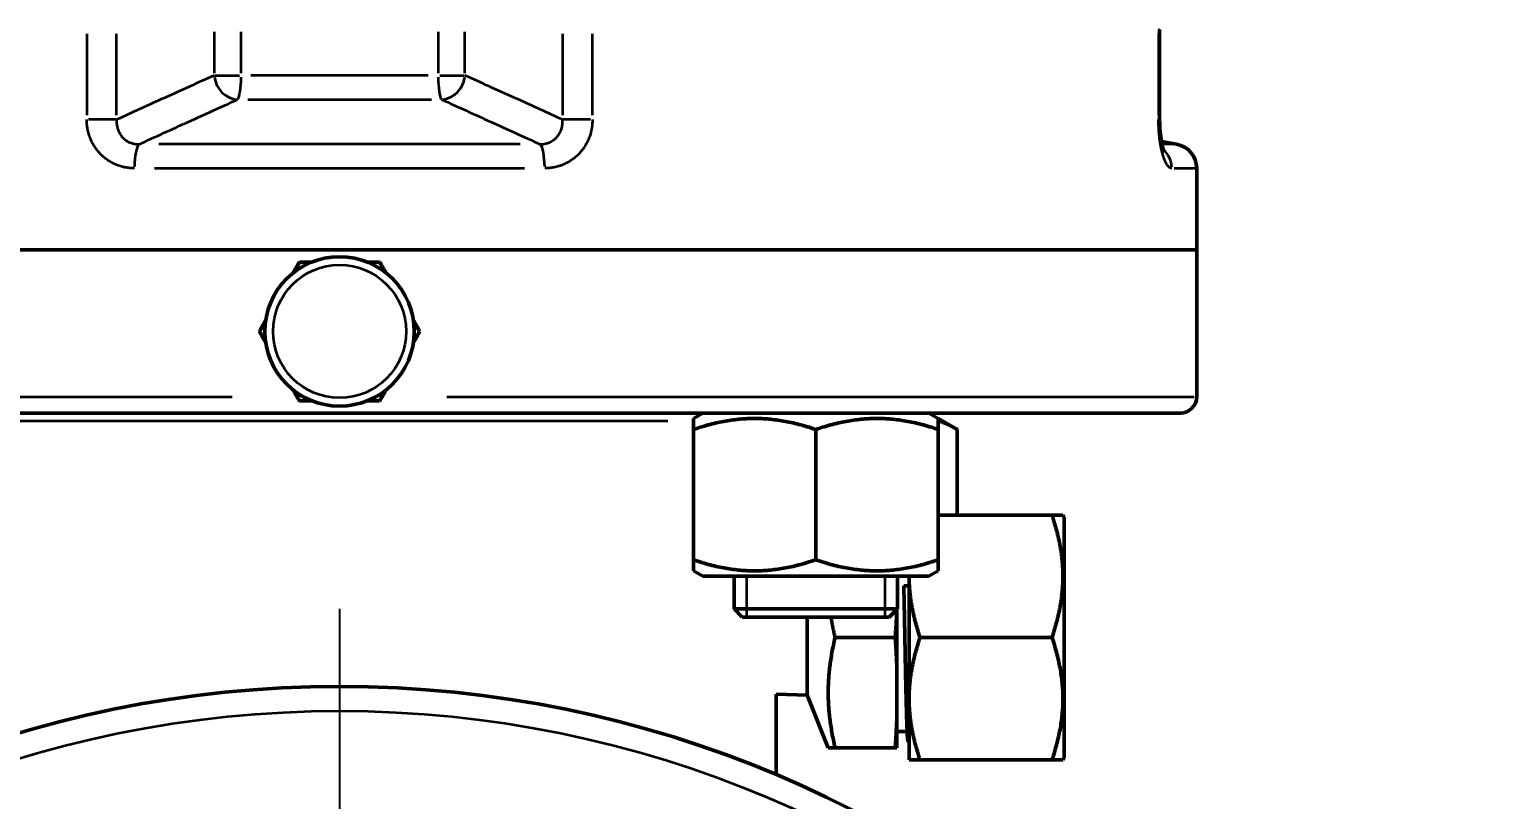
# Model space of a CAD drawing. Header units: millimetres. Extents: x 0 to 2100, y 0 to 1485.
# Drawn here: x 1309.8 to 1490, y 1071 to 1165.4 of the extents above; entities that cross this region are included whole.
import ezdxf

# ---------------------------------------------------------------- set-up
doc = ezdxf.new("R2010")
doc.units = ezdxf.units.MM
doc.header["$LTSCALE"] = 5
doc.linetypes.add('CHAIN', pattern=[0.3543, 0.2362, -0.0295, 0.0591, -0.0295])
for name, color, linetype, lineweight in [('Centro (ISO)', 7, 'Continuous', 25), ('Quota (ISO)', 7, 'Continuous', 25), ('Visibile (ISO)', 7, 'Continuous', 50), ('Visibile sottile (ISO)', 7, 'Continuous', 35)]:
    doc.layers.add(name, color=color, linetype=linetype, lineweight=lineweight)
doc.styles.add('Testo nota (ISO)', font='tahoma.ttf')
doc.dimstyles.new('Default - Metodo 1b (ISO)', dxfattribs={"dimscale": 5, "dimtxt": 3.5, "dimasz": 2.5, "dimexe": 3.175, "dimexo": 0, "dimgap": 0.762, "dimtad": 1, "dimtoh": 1, "dimrnd": 1e-08, "dimtxsty": 'Testo nota (ISO)', "dimcen": 0.09, "dimdle": 10, "dimclrd": 256, "dimclre": 256, "dimclrt": 256, "dimazin": 2, "dimtfac": 1, "dimtmove": 0, "dimatfit": 3, "dimfxl": 1, "dimtolj": 1, "dimlwd": -1, "dimlwe": -1, "dimarcsym": 0})

# ---------------------------------------------------------------- blocks, each defined once
blk = doc.blocks.new('*D16')
at = {"layer": 'Defpoints', "color": 0}
for p in [(1638.76, 1338.9), (1851.33, 1338.9), (1355.55, 778.53)]:
    blk.add_point(p, dxfattribs=at)
at = {"layer": 'Quota (ISO)'}
for p, q in [((1638.76, 1338.9), (1867.21, 1338.9)), ((1851.33, 791.03), (1851.33, 1326.4)), ((1355.55, 778.53), (1867.21, 778.53))]:
    blk.add_line(p, q, dxfattribs=at)
for points in [[(1849.25, 1326.4), (1853.42, 1326.4), (1851.33, 1338.9)], [(1849.25, 791.03), (1853.42, 791.03), (1851.33, 778.53)]]:
    blk.add_solid(points, dxfattribs=at)
at = {"layer": 'Quota (ISO)', "insert": (1829.31, 1040.22), "char_height": 17.5, "attachment_point": 1, "rotation": 90, "style": 'Testo nota (ISO)'}
blk.add_mtext('\\A1;560', dxfattribs=at)

msp = doc.modelspace()

# ---------------------------------------------------------------- linework, layer by layer
at = {"layer": 'Centro (ISO)', "linetype": 'CHAIN', "ltscale": 23.990969}
msp.add_line((1347.7589, 1094.3997), (1347.7589, 800.3997), dxfattribs=at)
at = {"layer": 'Visibile (ISO)'}
for p, q in [((1448.2205, 1165.3997), (1448.2205, 1154.3458)), ((1448.4401, 1151.6612), (1450.2798, 1151.3368)), ((1452.7589, 1148.3824), (1452.7589, 1138.3997)), ((1452.7589, 1138.3997), (1242.7589, 1138.3997)), ((1242.7589, 1138.3997), (1452.7589, 1138.3997)), ((1452.7589, 1120.3997), (1452.7589, 1138.3997)), ((1450.7589, 1118.3997), (1244.7589, 1118.3997)), ((1392.2452, 1118.3997), (1391.0952, 1117.7357)), ((1391.0952, 1116.396), (1391.0952, 1117.7357)), ((1419.9452, 1118.3997), (1421.0952, 1117.7357)), ((1421.0952, 1117.7357), (1421.0952, 1116.396)), ((1421.0952, 1117.7357), (1423.4157, 1116.396)), ((1391.0952, 1100.4034), (1391.0952, 1116.396)), ((1406.0952, 1100.4034), (1406.0952, 1116.396)), ((1421.0952, 1100.4034), (1421.0952, 1116.396)), ((1423.4157, 1105.8997), (1423.4157, 1116.396)), ((1421.0952, 1105.8997), (1435.0332, 1105.8997)), ((1435.0332, 1105.8997), (1436.3729, 1105.8997)), ((1436.5276, 1105.6317), (1436.3729, 1105.8997)), ((1436.5276, 1105.6317), (1436.5276, 1076.1676)), ((1391.0952, 1099.0637), (1391.0952, 1100.4034)), ((1421.0952, 1100.4034), (1421.0952, 1099.0637)), ((1392.2452, 1098.3997), (1391.0952, 1099.0637)), ((1392.2452, 1098.3997), (1419.9452, 1098.3997)), ((1396.0952, 1094.3997), (1396.0952, 1098.3997)), ((1416.0952, 1094.3997), (1416.0952, 1098.3997)), ((1417.5195, 1097.2496), (1417.5195, 1098.3997)), ((1417.5276, 1098.3997), (1417.5276, 1083.3997)), ((1419.9452, 1098.3997), (1421.0952, 1099.0637)), ((1417.5276, 1097.2496), (1416.8801, 1097.2496)), ((1396.0952, 1094.3997), (1416.0952, 1094.3997)), ((1397.0952, 1093.3997), (1396.0952, 1094.3997)), ((1415.0952, 1093.3997), (1416.0952, 1094.3997)), ((1416.0195, 1087.361), (1416.0195, 1094.324)), ((1415.0952, 1093.3997), (1397.0952, 1093.3997)), ((1405.0195, 1083.8311), (1405.0195, 1093.3997)), ((1415.8245, 1090.8997), (1408.4617, 1090.8997)), ((1418.8674, 1090.8997), (1435.0332, 1090.8997)), ((1416.0195, 1087.361), (1416.0195, 1080.9384)), ((1401.2589, 1083.9486), (1401.2589, 1074.0646)), ((1401.2589, 1083.9486), (1405.0195, 1083.8311)), ((1405.0195, 1083.8311), (1407.6179, 1077.3997)), ((1417.5276, 1083.3997), (1417.5276, 1075.8997)), ((1416.0195, 1077.3997), (1416.0195, 1080.9384)), ((1416.0195, 1079.3997), (1417.2827, 1079.3997)), ((1417.5276, 1078.1997), (1417.3909, 1078.1997)), ((1407.6179, 1077.3997), (1408.4617, 1077.3997)), ((1415.8245, 1077.3997), (1408.4617, 1077.3997)), ((1415.8245, 1077.3997), (1416.0195, 1077.3997)), ((1436.5276, 1076.1676), (1436.3729, 1075.8997)), ((1418.8674, 1075.8997), (1417.5276, 1075.8997)), ((1418.8674, 1075.8997), (1435.0332, 1075.8997)), ((1436.3729, 1075.8997), (1435.0332, 1075.8997))]:
    msp.add_line(p, q, dxfattribs=at)
for centre, radius in [((1347.7589, 1128.3997), 9.15), ((1347.7589, 947.3997), 137.5)]:
    msp.add_circle(centre, radius, dxfattribs=at)
for centre, radius, start, end in [((1449.7589, 1148.3824), 3, 0, 80), ((1450.7589, 1120.3997), 2, 270, 0)]:
    msp.add_arc(centre, radius, start, end, dxfattribs=at)
for points, knots in [([(1448.2205, 1154.3458), (1448.2205, 1153.8513), (1448.2418, 1153.3499), (1448.3195, 1152.4451), (1448.3748, 1152.0253), (1448.4401, 1151.6612)], [0, 0, 0, 0, 0.148348533, 0.148348533, 0.287123973, 0.287123973, 0.287123973, 0.287123973]), ([(1448.2205, 1154.3458), (1448.2205, 1153.8512), (1448.2418, 1153.3497), (1448.3215, 1152.4221), (1448.3807, 1151.9815), (1448.5151, 1151.2547), (1448.5919, 1150.9476), (1448.6875, 1150.6435), (1448.7139, 1150.5692), (1448.7532, 1150.4688), (1448.7678, 1150.4361), (1448.7814, 1150.4073), (1448.7844, 1150.4016), (1448.7844, 1150.4016)], [0, 0, 0, 0, 0.148372331, 0.148372331, 0.294383074, 0.294383074, 0.42988731, 0.42988731, 0.485615636, 0.485615636, 0.53099289, 0.53099289, 0.558078927, 0.558078927, 0.558078927, 0.558078927])]:
    msp.add_open_spline(points, degree=3, knots=knots, dxfattribs=at)
for points, weights in [([(1342.8514, 1136.8997), (1342.458, 1136.2183), (1342.0912, 1135.583)], [2.35459801298, 2.40628689818, 2.44330626929]), ([(1344.3718, 1136.8997), (1343.6383, 1136.8997), (1342.8514, 1136.8997)], [2.44330626929, 2.40628689818, 2.35459801298]), ([(1352.6664, 1136.8997), (1351.8795, 1136.8997), (1351.146, 1136.8997)], [2.35459801298, 2.40628689818, 2.44330626929]), ([(1353.4266, 1135.583), (1353.0598, 1136.2183), (1352.6664, 1136.8997)], [2.44330626929, 2.40628689818, 2.35459801298]), ([(1338.7041, 1129.7164), (1338.3374, 1129.0811), (1337.9439, 1128.3997)], [2.44330626929, 2.40628689818, 2.35459801298]), ([(1337.9439, 1128.3997), (1338.3374, 1127.7183), (1338.7041, 1127.083)], [2.35459801298, 2.40628689818, 2.44330626929]), ([(1357.5739, 1128.3997), (1357.1804, 1129.0811), (1356.8137, 1129.7164)], [2.35459801298, 2.40628689818, 2.44330626929]), ([(1356.8137, 1127.083), (1357.1804, 1127.7183), (1357.5739, 1128.3997)], [2.44330626929, 2.40628689818, 2.35459801298]), ([(1342.0912, 1121.2164), (1342.458, 1120.5811), (1342.8514, 1119.8997)], [2.44330626929, 2.40628689818, 2.35459801298]), ([(1352.6664, 1119.8997), (1353.0598, 1120.5811), (1353.4266, 1121.2164)], [2.35459801298, 2.40628689818, 2.44330626929]), ([(1342.8514, 1119.8997), (1343.6383, 1119.8997), (1344.3718, 1119.8997)], [2.35459801298, 2.40628689818, 2.44330626929]), ([(1351.146, 1119.8997), (1351.8795, 1119.8997), (1352.6664, 1119.8997)], [2.44330626929, 2.40628689818, 2.35459801298]), ([(1406.0952, 1116.396), (1398.5952, 1118.896), (1391.0952, 1116.396)], [1, 1.15470053838, 1]), ([(1421.0952, 1116.396), (1413.5952, 1118.896), (1406.0952, 1116.396)], [1, 1.15470053838, 1]), ([(1423.4157, 1116.396), (1422.1922, 1117.1024), (1421.0952, 1117.4302)], [1, 1.03934546673, 1.0586772248]), ([(1436.3729, 1098.3997), (1436.3729, 1101.8805), (1435.0332, 1105.8997)], [2.14576889863, 2.14576889863, 1.99170962314]), ([(1391.0952, 1100.4034), (1398.5952, 1097.9034), (1406.0952, 1100.4034)], [1, 1.15470053838, 1]), ([(1406.0952, 1100.4034), (1413.5952, 1097.9034), (1421.0952, 1100.4034)], [1, 1.15470053838, 1]), ([(1417.5276, 1098.3997), (1417.5276, 1094.9189), (1418.8674, 1090.8997)], [2.14576889863, 2.14576889863, 1.99170962314]), ([(1435.0332, 1090.8997), (1436.3729, 1094.9189), (1436.3729, 1098.3997)], [1.99170962314, 2.14576889863, 2.14576889863]), ([(1416.0149, 1094.3194), (1415.952, 1092.6991), (1415.8245, 1090.8997)], [3.77926123601, 3.71020138726, 3.57769173552]), ([(1408.4617, 1090.8997), (1408.1582, 1092.2008), (1407.9671, 1093.3997)], [1.7281655212, 1.77397684686, 1.80408821226]), ([(1408.4617, 1077.3997), (1406.8872, 1084.1497), (1408.4617, 1090.8997)], [1.7281655212, 1.99551365774, 1.7281655212]), ([(1415.8245, 1090.8997), (1415.9566, 1089.0354), (1416.0195, 1087.361)], [3.78228971089, 3.92762541086, 4.00076264112]), ([(1418.8674, 1090.8997), (1417.5276, 1086.8805), (1417.5276, 1083.3997)], [2.05388744962, 2.21275619674, 2.21275619674]), ([(1435.0332, 1075.8997), (1437.5332, 1083.3997), (1435.0332, 1090.8997)], [1.99170962314, 2.29982817413, 1.99170962313]), ([(1417.5276, 1083.3997), (1417.5276, 1079.9189), (1418.8674, 1075.8997)], [2.21275619674, 2.21275619674, 2.05388744963]), ([(1416.0195, 1080.9384), (1415.9566, 1079.264), (1415.8245, 1077.3997)], [4.00076264112, 3.92762541086, 3.78228971089])]:
    msp.add_rational_spline(points, weights, degree=2, dxfattribs=at)
msp.add_rational_spline([(1416.8801, 1097.2496), (1416.9758, 1092.6939), (1417.0714, 1087.6126), (1417.167, 1082.5314), (1417.2626, 1079.9011), (1417.3245, 1078.1997), (1417.3909, 1078.1997)], [1, 0.923879532511, 1, 0.923879532511, 1, 0.949399066168, 0.966071878521], degree=2, knots=[0, 0, 0, 0.0208333333, 0.0208333333, 0.0416666667, 0.0416666667, 0.0555155848, 0.0555155848, 0.0555155848], dxfattribs=at)
at = {"layer": 'Visibile sottile (ISO)'}
for p, q in [((1316.7868, 1164.847), (1316.7868, 1154.8985)), ((1320.4433, 1154.8985), (1320.4433, 1164.847)), ((1332.4002, 1165.118), (1332.4002, 1160.0465)), ((1335.6963, 1160.0465), (1335.6963, 1165.118)), ((1359.8215, 1165.118), (1359.8215, 1160.0465)), ((1363.1176, 1160.0465), (1363.1176, 1165.118)), ((1375.0744, 1164.847), (1375.0744, 1154.8985)), ((1378.731, 1154.8985), (1378.731, 1164.847)), ((1448.087, 1164.847), (1448.087, 1154.8985)), ((1448.0999, 1165.3997), (1448.2201, 1165.3997)), ((1332.4842, 1159.7648), (1335.4953, 1159.7648)), ((1358.6259, 1159.7648), (1336.8919, 1159.7648)), ((1360.0225, 1159.7648), (1363.0336, 1159.7648)), ((1336.5015, 1156.8103), (1359.0163, 1156.8103)), ((1320.3511, 1154.3458), (1317.0008, 1154.3458)), ((1378.517, 1154.3458), (1375.1667, 1154.3458)), ((1448.2201, 1154.3458), (1448.0999, 1154.3458)), ((1369.885, 1151.3368), (1325.6328, 1151.3368)), ((1450.2754, 1151.3368), (1448.6764, 1151.3368)), ((1325.0978, 1148.3824), (1370.42, 1148.3824)), ((1450.003, 1148.3824), (1452.7512, 1148.3824)), ((1243.0625, 1120.3997), (1334.6085, 1120.3997)), ((1360.9093, 1120.3997), (1452.4553, 1120.3997)), ((1387.9768, 1117.3997), (1308.1942, 1117.3997)), ((1397.5947, 1098.3997), (1397.5947, 1093.3997)), ((1414.5957, 1093.3997), (1414.5957, 1098.3997))]:
    msp.add_line(p, q, dxfattribs=at)
for centre, radius in [((1347.7589, 1128.3997), 8.15), ((1347.7589, 947.3997), 134.5)]:
    msp.add_circle(centre, radius, dxfattribs=at)
for centre, major_axis, ratio, start_param, end_param in [((1335.1719, 1159.7648), (-1.231, 2.7358), 0.91048013, 1.25864286, 2.63870738), ((1335.1719, 1159.7648), (0, -3), 0.17481987, 0.2443461, 1.50098316), ((1360.3459, 1159.7648), (0, -3), 0.17481987, 4.78220215, 6.03883921), ((1360.3459, 1159.7648), (-1.231, -2.7358), 0.91048013, 0.50288527, 1.88294979), ((1323.3447, 1148.3824), (0, 3), 0.23935519, 0.2443461, 1.50098316), ((1372.1731, 1148.3824), (0, 3), 0.23935519, 4.78220215, 6.03883921), ((1446.794, 1148.3824), (0, -3), 0.97093208, 1.61411744, 2.39389747)]:
    msp.add_ellipse(centre, major_axis=major_axis, ratio=ratio, start_param=start_param, end_param=end_param, dxfattribs=at)
for points, knots in [([(1332.4002, 1159.7648), (1331.4036, 1159.3163), (1330.4071, 1158.8668), (1329.4106, 1158.4164), (1329.3861, 1158.4053), (1329.3615, 1158.3942), (1329.337, 1158.3832), (1328.3651, 1157.9438), (1327.3931, 1157.5037), (1326.4213, 1157.063), (1326.3722, 1157.0408), (1326.3232, 1157.0185), (1326.2741, 1156.9963), (1325.3268, 1156.5667), (1324.3795, 1156.1365), (1323.4322, 1155.7059), (1323.3586, 1155.6724), (1323.285, 1155.639), (1323.2114, 1155.6055), (1322.2887, 1155.186), (1321.366, 1154.766), (1320.4433, 1154.3458)], [0, 0, 0, 0, 0.0079278189, 0.0079278189, 0.0079278189, 0.0081229293, 0.0081229293, 0.0081229293, 0.0158556379, 0.0158556379, 0.0158556379, 0.0162459941, 0.0162459941, 0.0162459941, 0.0237834568, 0.0237834568, 0.0237834568, 0.0243691162, 0.0243691162, 0.0243691162, 0.0317112758, 0.0317112758, 0.0317112758, 0.0317112758]), ([(1375.0744, 1154.3458), (1374.152, 1154.766), (1373.2294, 1155.1858), (1372.3069, 1155.6053), (1372.2331, 1155.6388), (1372.1594, 1155.6723), (1372.0856, 1155.7059), (1371.1384, 1156.1364), (1370.1913, 1156.5666), (1369.2441, 1156.9961), (1369.1949, 1157.0184), (1369.1457, 1157.0407), (1369.0965, 1157.063), (1368.1247, 1157.5037), (1367.1529, 1157.9438), (1366.181, 1158.3831), (1366.1564, 1158.3942), (1366.1318, 1158.4053), (1366.1072, 1158.4164), (1365.1107, 1158.8668), (1364.1142, 1159.3163), (1363.1176, 1159.7648)], [0, 0, 0, 0, 0.0073407813, 0.0073407813, 0.0073407813, 0.0079278194, 0.0079278194, 0.0079278194, 0.0154642859, 0.0154642859, 0.0154642859, 0.0158556389, 0.0158556389, 0.0158556389, 0.0235877922, 0.0235877922, 0.0235877922, 0.0237834583, 0.0237834583, 0.0237834583, 0.0317112778, 0.0317112778, 0.0317112778, 0.0317112778]), ([(1323.22, 1151.3368), (1324.2242, 1151.7951), (1325.2283, 1152.2531), (1327.2362, 1153.168), (1328.24, 1153.625), (1330.2473, 1154.5377), (1331.2508, 1154.9934), (1333.2572, 1155.9033), (1334.2602, 1156.3574), (1335.2629, 1156.8103)], [0, 0, 0, 0, 0.0080056539, 0.0080056539, 0.0160113079, 0.0160113079, 0.0240169618, 0.0240169618, 0.0320226157, 0.0320226157, 0.0320226157, 0.0320226157]), ([(1360.2549, 1156.8103), (1361.2575, 1156.3574), (1362.2605, 1155.9033), (1364.267, 1154.9934), (1365.2705, 1154.5377), (1367.2778, 1153.625), (1368.2816, 1153.168), (1370.2895, 1152.2531), (1371.2936, 1151.7951), (1372.2978, 1151.3368)], [0, 0, 0, 0, 0.008005654, 0.008005654, 0.0160113079, 0.0160113079, 0.0240169619, 0.0240169619, 0.0320226159, 0.0320226159, 0.0320226159, 0.0320226159]), ([(1322.6266, 1148.3824), (1322.4337, 1148.3824), (1322.2419, 1148.3917), (1322.0511, 1148.4103), (1321.8603, 1148.4289), (1321.6706, 1148.4568), (1321.482, 1148.4941), (1321.4584, 1148.4988), (1321.4348, 1148.5036), (1321.4113, 1148.5086), (1321.3877, 1148.5135), (1321.3642, 1148.5186), (1321.3408, 1148.5239), (1321.337, 1148.5247), (1321.3332, 1148.5256), (1321.3294, 1148.5264), (1321.2863, 1148.5362), (1321.2434, 1148.5464), (1321.2007, 1148.5571), (1321.1963, 1148.5582), (1321.1919, 1148.5593), (1321.1875, 1148.5604), (1321.099, 1148.5827), (1321.0113, 1148.6071), (1320.9244, 1148.6335), (1320.9189, 1148.6351), (1320.9133, 1148.6368), (1320.9078, 1148.6385), (1320.7311, 1148.6927), (1320.5576, 1148.7552), (1320.3873, 1148.8259), (1320.3799, 1148.829), (1320.3725, 1148.8321), (1320.3651, 1148.8352), (1320.1972, 1148.9058), (1320.0324, 1148.9845), (1319.8708, 1149.0714), (1319.862, 1149.0762), (1319.8532, 1149.0809), (1319.8444, 1149.0857), (1319.769, 1149.1268), (1319.6943, 1149.1697), (1319.6203, 1149.2144), (1319.611, 1149.2201), (1319.6017, 1149.2257), (1319.5924, 1149.2314), (1319.5811, 1149.2383), (1319.5698, 1149.2453), (1319.5585, 1149.2523), (1319.5491, 1149.2582), (1319.5398, 1149.2641), (1319.5304, 1149.27), (1319.5193, 1149.2769), (1319.5083, 1149.2839), (1319.4973, 1149.291), (1319.4878, 1149.297), (1319.4784, 1149.3031), (1319.469, 1149.3092), (1319.438, 1149.3293), (1319.4072, 1149.3497), (1319.3766, 1149.3704), (1319.3671, 1149.3768), (1319.3576, 1149.3833), (1319.3481, 1149.3898), (1319.199, 1149.4919), (1319.0554, 1149.6006), (1318.9172, 1149.7158), (1318.9076, 1149.7237), (1318.8981, 1149.7317), (1318.8886, 1149.7397), (1318.7519, 1149.8551), (1318.6205, 1149.977), (1318.4944, 1150.1053), (1318.4854, 1150.1145), (1318.4764, 1150.1237), (1318.4675, 1150.133), (1318.4005, 1150.2021), (1318.335, 1150.273), (1318.2711, 1150.3459), (1318.2392, 1150.3823), (1318.2077, 1150.4191), (1318.1766, 1150.4564), (1318.1611, 1150.4751), (1318.1456, 1150.4939), (1318.1302, 1150.5128), (1318.123, 1150.5216), (1318.1158, 1150.5305), (1318.1087, 1150.5395), (1318.1006, 1150.5495), (1318.0925, 1150.5596), (1318.0845, 1150.5698), (1318.0774, 1150.5788), (1318.0702, 1150.5878), (1318.0632, 1150.5969), (1318.0481, 1150.6161), (1318.0332, 1150.6354), (1318.0184, 1150.6548), (1317.9889, 1150.6935), (1317.9598, 1150.7326), (1317.9313, 1150.772), (1317.8743, 1150.8507), (1317.8194, 1150.9307), (1317.7665, 1151.0119), (1317.7598, 1151.0221), (1317.7532, 1151.0323), (1317.7467, 1151.0425), (1317.6485, 1151.1953), (1317.5575, 1151.3523), (1317.4736, 1151.5136), (1317.4685, 1151.5233), (1317.4635, 1151.5331), (1317.4585, 1151.5429), (1317.3749, 1151.7057), (1317.2986, 1151.8728), (1317.2297, 1152.0443), (1317.2261, 1152.0531), (1317.2226, 1152.0619), (1317.2191, 1152.0707), (1317.2012, 1152.1159), (1317.1838, 1152.1613), (1317.1669, 1152.207), (1317.153, 1152.2447), (1317.1395, 1152.2826), (1317.1262, 1152.3207), (1317.1234, 1152.3288), (1317.1206, 1152.3369), (1317.1179, 1152.345), (1317.1166, 1152.3486), (1317.1154, 1152.3522), (1317.1142, 1152.3557), (1317.1102, 1152.3674), (1317.1063, 1152.3791), (1317.1024, 1152.3908), (1317.0946, 1152.4143), (1317.0869, 1152.4377), (1317.0794, 1152.4612), (1317.0644, 1152.5082), (1317.05, 1152.5552), (1317.0362, 1152.6024), (1317.0341, 1152.6096), (1317.032, 1152.6167), (1317.0299, 1152.6239), (1316.9774, 1152.8055), (1316.9335, 1152.9888), (1316.898, 1153.1735), (1316.897, 1153.1786), (1316.8961, 1153.1836), (1316.8951, 1153.1886), (1316.8597, 1153.3757), (1316.8329, 1153.5644), (1316.8148, 1153.7546), (1316.7962, 1153.95), (1316.7868, 1154.147), (1316.7868, 1154.3458)], [0, 0, 0, 0, 0.00059289856, 0.00059289856, 0.00059289856, 0.00118579713, 0.00118579713, 0.00118579713, 0.00125990945, 0.00125990945, 0.00125990945, 0.00133402177, 0.00133402177, 0.00133402177, 0.00134599006, 0.00134599006, 0.00134599006, 0.00148224641, 0.00148224641, 0.00148224641, 0.00149630056, 0.00149630056, 0.00149630056, 0.00177869569, 0.00177869569, 0.00177869569, 0.00179670022, 0.00179670022, 0.00179670022, 0.00237159425, 0.00237159425, 0.00237159425, 0.00239662266, 0.00239662266, 0.00239662266, 0.00296449282, 0.00296449282, 0.00296449282, 0.00299537848, 0.00299537848, 0.00299537848, 0.0032609421, 0.0032609421, 0.0032609421, 0.00329430968, 0.00329430968, 0.00329430968, 0.00333505442, 0.00333505442, 0.00333505442, 0.00336899425, 0.00336899425, 0.00336899425, 0.00340916674, 0.00340916674, 0.00340916674, 0.0034436509, 0.0034436509, 0.0034436509, 0.00355739138, 0.00355739138, 0.00355739138, 0.00359288016, 0.00359288016, 0.00359288016, 0.00415028994, 0.00415028994, 0.00415028994, 0.00418872186, 0.00418872186, 0.00418872186, 0.00474318851, 0.00474318851, 0.00474318851, 0.00478286799, 0.00478286799, 0.00478286799, 0.0050792995, 0.0050792995, 0.0050792995, 0.00522735996, 0.00522735996, 0.00522735996, 0.00530135331, 0.00530135331, 0.00530135331, 0.00533608707, 0.00533608707, 0.00533608707, 0.00537531651, 0.00537531651, 0.00537531651, 0.00541019939, 0.00541019939, 0.00541019939, 0.00548431171, 0.00548431171, 0.00548431171, 0.00563253635, 0.00563253635, 0.00563253635, 0.00592898563, 0.00592898563, 0.00592898563, 0.00596615736, 0.00596615736, 0.00596615736, 0.0065218842, 0.0065218842, 0.0065218842, 0.00655555018, 0.00655555018, 0.00655555018, 0.00711478276, 0.00711478276, 0.00711478276, 0.00714351157, 0.00714351157, 0.00714351157, 0.00729028569, 0.00729028569, 0.00729028569, 0.00741123204, 0.00741123204, 0.00741123204, 0.0074369502, 0.0074369502, 0.0074369502, 0.0074482882, 0.0074482882, 0.0074482882, 0.00748534436, 0.00748534436, 0.00748534436, 0.00755945668, 0.00755945668, 0.00755945668, 0.00770768132, 0.00770768132, 0.00770768132, 0.0077301381, 0.0077301381, 0.0077301381, 0.00830057989, 0.00830057989, 0.00830057989, 0.00831609777, 0.00831609777, 0.00831609777, 0.00889347845, 0.00889347845, 0.00889347845, 0.00948637701, 0.00948637701, 0.00948637701, 0.00948637701]), ([(1320.4433, 1154.3458), (1320.4372, 1154.2477), (1320.4354, 1154.1502), (1320.438, 1154.0533), (1320.4406, 1153.9564), (1320.4475, 1153.86), (1320.4588, 1153.7643), (1320.4701, 1153.6686), (1320.4859, 1153.5735), (1320.5062, 1153.4789), (1320.5164, 1153.4317), (1320.5277, 1153.3846), (1320.5402, 1153.3376), (1320.5433, 1153.3259), (1320.5465, 1153.3142), (1320.5498, 1153.3025), (1320.553, 1153.2908), (1320.5564, 1153.2791), (1320.5598, 1153.2675), (1320.5666, 1153.2442), (1320.5737, 1153.2211), (1320.581, 1153.1981), (1320.6104, 1153.1061), (1320.6442, 1153.0164), (1320.6822, 1152.9288), (1320.7203, 1152.8412), (1320.7626, 1152.7558), (1320.8095, 1152.6726), (1320.8563, 1152.5894), (1320.9077, 1152.5085), (1320.9637, 1152.4299), (1320.9708, 1152.4201), (1320.9778, 1152.4103), (1320.985, 1152.4005), (1320.9922, 1152.3908), (1320.9994, 1152.3811), (1321.0066, 1152.3715), (1321.0212, 1152.3523), (1321.0359, 1152.3333), (1321.0509, 1152.3145), (1321.0809, 1152.277), (1321.1118, 1152.2405), (1321.1437, 1152.2049), (1321.2073, 1152.1337), (1321.2746, 1152.0664), (1321.3455, 1152.0029), (1321.4165, 1151.9393), (1321.4911, 1151.8796), (1321.5695, 1151.8239), (1321.6087, 1151.796), (1321.6489, 1151.7691), (1321.69, 1151.7432), (1321.7106, 1151.7303), (1321.7313, 1151.7177), (1321.7522, 1151.7054), (1321.773, 1151.693), (1321.794, 1151.6811), (1321.8151, 1151.6694), (1321.8997, 1151.6227), (1321.9863, 1151.581), (1322.0751, 1151.5441), (1322.1638, 1151.5073), (1322.2546, 1151.4753), (1322.3476, 1151.4481), (1322.394, 1151.4345), (1322.441, 1151.4221), (1322.4885, 1151.4109), (1322.5123, 1151.4053), (1322.5362, 1151.4), (1322.5602, 1151.395), (1322.5842, 1151.39), (1322.6084, 1151.3854), (1322.6326, 1151.381), (1322.7294, 1151.3636), (1322.8267, 1151.3514), (1322.9246, 1151.3441), (1323.0225, 1151.3368), (1323.121, 1151.3344), (1323.22, 1151.3368)], [0, 0, 0, 0, 0.00029426686, 0.00029426686, 0.00029426686, 0.00058853373, 0.00058853373, 0.00058853373, 0.00088280059, 0.00088280059, 0.00088280059, 0.00102993403, 0.00102993403, 0.00102993403, 0.00106671738, 0.00106671738, 0.00106671738, 0.00110350074, 0.00110350074, 0.00110350074, 0.00117706746, 0.00117706746, 0.00117706746, 0.00147133432, 0.00147133432, 0.00147133432, 0.00176560119, 0.00176560119, 0.00176560119, 0.00205986805, 0.00205986805, 0.00205986805, 0.00209665141, 0.00209665141, 0.00209665141, 0.00213343477, 0.00213343477, 0.00213343477, 0.00220700149, 0.00220700149, 0.00220700149, 0.00235413492, 0.00235413492, 0.00235413492, 0.00264840178, 0.00264840178, 0.00264840178, 0.00294266865, 0.00294266865, 0.00294266865, 0.00308980208, 0.00308980208, 0.00308980208, 0.0031633688, 0.0031633688, 0.0031633688, 0.00323693551, 0.00323693551, 0.00323693551, 0.00353120238, 0.00353120238, 0.00353120238, 0.00382546924, 0.00382546924, 0.00382546924, 0.00397260267, 0.00397260267, 0.00397260267, 0.00404616939, 0.00404616939, 0.00404616939, 0.00411973611, 0.00411973611, 0.00411973611, 0.00441400297, 0.00441400297, 0.00441400297, 0.00470826984, 0.00470826984, 0.00470826984, 0.00470826984]), ([(1372.2978, 1151.3368), (1372.3968, 1151.3344), (1372.4948, 1151.3368), (1372.592, 1151.344), (1372.6892, 1151.3512), (1372.7855, 1151.3632), (1372.8809, 1151.3802), (1372.9763, 1151.3972), (1373.0707, 1151.4192), (1373.1643, 1151.4463), (1373.1877, 1151.4531), (1373.211, 1151.4602), (1373.2342, 1151.4677), (1373.2459, 1151.4714), (1373.2575, 1151.4752), (1373.2691, 1151.4791), (1373.2807, 1151.483), (1373.2923, 1151.4869), (1373.3038, 1151.491), (1373.3499, 1151.5072), (1373.3953, 1151.5245), (1373.44, 1151.543), (1373.5288, 1151.5798), (1373.6149, 1151.6211), (1373.6983, 1151.667), (1373.781, 1151.7125), (1373.8611, 1151.7624), (1373.9384, 1151.8169), (1373.9771, 1151.8441), (1374.015, 1151.8724), (1374.0523, 1151.9019), (1374.0709, 1151.9166), (1374.0894, 1151.9316), (1374.1077, 1151.9469), (1374.1168, 1151.9546), (1374.1259, 1151.9623), (1374.1349, 1151.9701), (1374.144, 1151.9779), (1374.1529, 1151.9857), (1374.1618, 1151.9936), (1374.1643, 1151.9957), (1374.1667, 1151.9979), (1374.1692, 1152.0001), (1374.2378, 1152.0613), (1374.3025, 1152.1257), (1374.3634, 1152.193), (1374.3664, 1152.1963), (1374.3694, 1152.1997), (1374.3724, 1152.203), (1374.4325, 1152.27), (1374.4889, 1152.3399), (1374.5417, 1152.4128), (1374.5449, 1152.4171), (1374.548, 1152.4214), (1374.5511, 1152.4258), (1374.6032, 1152.4985), (1374.6519, 1152.5742), (1374.697, 1152.6527), (1374.6999, 1152.6579), (1374.7029, 1152.663), (1374.7058, 1152.6682), (1374.7088, 1152.6735), (1374.7118, 1152.6788), (1374.7148, 1152.6841), (1374.7177, 1152.6894), (1374.7206, 1152.6946), (1374.7235, 1152.6999), (1374.7264, 1152.7052), (1374.7293, 1152.7105), (1374.7322, 1152.7159), (1374.735, 1152.7211), (1374.7378, 1152.7264), (1374.7407, 1152.7318), (1374.7492, 1152.7477), (1374.7575, 1152.7638), (1374.7656, 1152.7799), (1374.7684, 1152.7852), (1374.7711, 1152.7906), (1374.7737, 1152.796), (1374.7925, 1152.8337), (1374.8104, 1152.8718), (1374.8274, 1152.9101), (1374.8298, 1152.9156), (1374.8322, 1152.9211), (1374.8346, 1152.9266), (1374.8707, 1153.0094), (1374.9027, 1153.0937), (1374.9307, 1153.1795), (1374.9325, 1153.1847), (1374.9342, 1153.19), (1374.9359, 1153.1953), (1374.9638, 1153.2822), (1374.9876, 1153.3706), (1375.0076, 1153.4604), (1375.0086, 1153.4649), (1375.0095, 1153.4694), (1375.0105, 1153.4739), (1375.0199, 1153.5173), (1375.0284, 1153.5611), (1375.036, 1153.6053), (1375.0366, 1153.6092), (1375.0373, 1153.613), (1375.0379, 1153.6169), (1375.0393, 1153.6253), (1375.0407, 1153.6336), (1375.042, 1153.642), (1375.044, 1153.6542), (1375.0458, 1153.6664), (1375.0476, 1153.6787), (1375.0481, 1153.6822), (1375.0487, 1153.6857), (1375.0492, 1153.6892), (1375.0522, 1153.7102), (1375.0549, 1153.7312), (1375.0575, 1153.7522), (1375.0695, 1153.8504), (1375.0768, 1153.9489), (1375.0796, 1154.0478), (1375.0824, 1154.1468), (1375.0807, 1154.2461), (1375.0744, 1154.3458)], [0, 0, 0, 0, 0.00029389646, 0.00029389646, 0.00029389646, 0.00058779291, 0.00058779291, 0.00058779291, 0.00088168937, 0.00088168937, 0.00088168937, 0.00095516348, 0.00095516348, 0.00095516348, 0.00099190054, 0.00099190054, 0.00099190054, 0.00102863759, 0.00102863759, 0.00102863759, 0.00117558582, 0.00117558582, 0.00117558582, 0.00146773547, 0.00146773547, 0.00146773547, 0.00175771192, 0.00175771192, 0.00175771192, 0.00190251378, 0.00190251378, 0.00190251378, 0.00197486897, 0.00197486897, 0.00197486897, 0.00201103796, 0.00201103796, 0.00201103796, 0.00204722809, 0.00204722809, 0.00204722809, 0.00205727519, 0.00205727519, 0.00205727519, 0.00233737902, 0.00233737902, 0.00233737902, 0.00235117164, 0.00235117164, 0.00235117164, 0.00262862207, 0.00262862207, 0.00262862207, 0.0026450681, 0.0026450681, 0.0026450681, 0.00292091246, 0.00292091246, 0.00292091246, 0.00293896455, 0.00293896455, 0.00293896455, 0.00295751975, 0.00295751975, 0.00295751975, 0.00297570161, 0.00297570161, 0.00297570161, 0.00299414879, 0.00299414879, 0.00299414879, 0.00301243867, 0.00301243867, 0.00301243867, 0.00306749042, 0.00306749042, 0.00306749042, 0.00308591278, 0.00308591278, 0.00308591278, 0.00321450249, 0.00321450249, 0.00321450249, 0.00323286101, 0.00323286101, 0.00323286101, 0.00350979457, 0.00350979457, 0.00350979457, 0.00352675746, 0.00352675746, 0.00352675746, 0.00380670744, 0.00380670744, 0.00380670744, 0.00382065392, 0.00382065392, 0.00382065392, 0.00395575975, 0.00395575975, 0.00395575975, 0.00396760214, 0.00396760214, 0.00396760214, 0.00399307987, 0.00399307987, 0.00399307987, 0.00403040569, 0.00403040569, 0.00403040569, 0.00404107626, 0.00404107626, 0.00404107626, 0.00410505878, 0.00410505878, 0.00410505878, 0.00440369298, 0.00440369298, 0.00440369298, 0.00470234328, 0.00470234328, 0.00470234328, 0.00470234328]), ([(1378.731, 1154.3458), (1378.731, 1154.1516), (1378.722, 1153.9585), (1378.7041, 1153.7665), (1378.7037, 1153.7621), (1378.7033, 1153.7577), (1378.7028, 1153.7532), (1378.6849, 1153.5647), (1378.6583, 1153.3773), (1378.6231, 1153.191), (1378.6217, 1153.1832), (1378.6202, 1153.1755), (1378.6187, 1153.1677), (1378.6109, 1153.1277), (1378.6028, 1153.0876), (1378.5943, 1153.0476), (1378.5925, 1153.0392), (1378.5907, 1153.0309), (1378.5888, 1153.0225), (1378.5855, 1153.007), (1378.582, 1152.9915), (1378.5785, 1152.9761), (1378.5766, 1152.9674), (1378.5746, 1152.9587), (1378.5726, 1152.95), (1378.5691, 1152.9348), (1378.5655, 1152.9197), (1378.5619, 1152.9046), (1378.5598, 1152.8956), (1378.5576, 1152.8867), (1378.5555, 1152.8777), (1378.5345, 1152.7917), (1378.5118, 1152.7065), (1378.4873, 1152.622), (1378.4845, 1152.6121), (1378.4816, 1152.6022), (1378.4787, 1152.5924), (1378.4266, 1152.4159), (1378.3669, 1152.2428), (1378.2997, 1152.0731), (1378.2952, 1152.0618), (1378.2906, 1152.0505), (1378.2861, 1152.0392), (1378.2184, 1151.8715), (1378.1434, 1151.707), (1378.0609, 1151.5459), (1378.0546, 1151.5337), (1378.0483, 1151.5215), (1378.0419, 1151.5092), (1378.0036, 1151.4356), (1377.9636, 1151.3627), (1377.9221, 1151.2905), (1377.9149, 1151.278), (1377.9076, 1151.2655), (1377.9003, 1151.253), (1377.883, 1151.2235), (1377.8655, 1151.1942), (1377.8477, 1151.1649), (1377.84, 1151.1523), (1377.8323, 1151.1397), (1377.8245, 1151.1271), (1377.8195, 1151.119), (1377.8144, 1151.1108), (1377.8093, 1151.1027), (1377.8014, 1151.09), (1377.7934, 1151.0774), (1377.7854, 1151.0648), (1377.7803, 1151.0569), (1377.7753, 1151.0489), (1377.7701, 1151.041), (1377.762, 1151.0283), (1377.7539, 1151.0157), (1377.7457, 1151.0032), (1377.6473, 1150.8528), (1377.5429, 1150.7081), (1377.4327, 1150.569), (1377.4231, 1150.5569), (1377.4134, 1150.5448), (1377.4037, 1150.5327), (1377.2925, 1150.3947), (1377.1755, 1150.2622), (1377.0525, 1150.1352), (1377.0417, 1150.1241), (1377.0309, 1150.113), (1377.02, 1150.1019), (1376.8957, 1149.9756), (1376.7656, 1149.8549), (1376.6294, 1149.7399), (1376.6178, 1149.7301), (1376.6061, 1149.7203), (1376.5944, 1149.7106), (1376.5874, 1149.7048), (1376.5804, 1149.699), (1376.5734, 1149.6932), (1376.5617, 1149.6836), (1376.55, 1149.674), (1376.5382, 1149.6645), (1376.5311, 1149.6587), (1376.5239, 1149.6529), (1376.5167, 1149.6472), (1376.505, 1149.6378), (1376.4932, 1149.6284), (1376.4815, 1149.6192), (1376.4551, 1149.5983), (1376.4285, 1149.5778), (1376.4019, 1149.5575), (1376.3902, 1149.5486), (1376.3784, 1149.5397), (1376.3667, 1149.5309), (1376.3009, 1149.4816), (1376.2342, 1149.4339), (1376.1668, 1149.3878), (1376.1552, 1149.3798), (1376.1435, 1149.3719), (1376.1319, 1149.3641), (1375.9835, 1149.2642), (1375.8313, 1149.1718), (1375.6751, 1149.0867), (1375.6641, 1149.0807), (1375.6531, 1149.0747), (1375.6421, 1149.0688), (1375.4837, 1148.9838), (1375.3214, 1148.9062), (1375.155, 1148.8362), (1375.1452, 1148.8321), (1375.1353, 1148.8279), (1375.1254, 1148.8238), (1375.0459, 1148.7909), (1374.9655, 1148.7597), (1374.8841, 1148.7302), (1374.8751, 1148.7269), (1374.866, 1148.7236), (1374.857, 1148.7204), (1374.8431, 1148.7155), (1374.8292, 1148.7106), (1374.8152, 1148.7057), (1374.8064, 1148.7026), (1374.7976, 1148.6996), (1374.7888, 1148.6966), (1374.7746, 1148.6917), (1374.7603, 1148.6869), (1374.7461, 1148.6821), (1374.7376, 1148.6793), (1374.729, 1148.6764), (1374.7205, 1148.6736), (1374.6828, 1148.6613), (1374.6451, 1148.6493), (1374.6073, 1148.6377), (1374.5993, 1148.6353), (1374.5913, 1148.6328), (1374.5834, 1148.6304), (1374.4056, 1148.5769), (1374.2263, 1148.5322), (1374.0456, 1148.4961), (1374.04, 1148.4949), (1374.0344, 1148.4938), (1374.0288, 1148.4927), (1373.8453, 1148.4566), (1373.6602, 1148.4294), (1373.4736, 1148.411), (1373.2811, 1148.392), (1373.087, 1148.3824), (1372.8912, 1148.3824)], [0, 0, 0, 0, 0.00057847775, 0.00057847775, 0.00057847775, 0.00059182513, 0.00059182513, 0.00059182513, 0.00116004261, 0.00116004261, 0.00116004261, 0.00118365025, 0.00118365025, 0.00118365025, 0.00130592424, 0.00130592424, 0.00130592424, 0.00133160653, 0.00133160653, 0.00133160653, 0.00137894118, 0.00137894118, 0.00137894118, 0.00140558467, 0.00140558467, 0.00140558467, 0.00145200271, 0.00145200271, 0.00145200271, 0.00147956281, 0.00147956281, 0.00147956281, 0.00174446052, 0.00174446052, 0.00174446052, 0.00177547538, 0.00177547538, 0.00177547538, 0.00233027916, 0.00233027916, 0.00233027916, 0.0023673005, 0.0023673005, 0.0023673005, 0.00291729322, 0.00291729322, 0.00291729322, 0.00295912563, 0.00295912563, 0.00295912563, 0.00321125356, 0.00321125356, 0.00321125356, 0.00325503819, 0.00325503819, 0.00325503819, 0.00335835491, 0.00335835491, 0.00335835491, 0.00340299447, 0.00340299447, 0.00340299447, 0.00343192883, 0.00343192883, 0.00343192883, 0.00347697262, 0.00347697262, 0.00347697262, 0.00350552921, 0.00350552921, 0.00350552921, 0.00355095076, 0.00355095076, 0.00355095076, 0.004095313, 0.004095313, 0.004095313, 0.00414277588, 0.00414277588, 0.00414277588, 0.00468678885, 0.00468678885, 0.00468678885, 0.00473460101, 0.00473460101, 0.00473460101, 0.0052799645, 0.0052799645, 0.0052799645, 0.00532642613, 0.00532642613, 0.00532642613, 0.00535423581, 0.00535423581, 0.00535423581, 0.00540040427, 0.00540040427, 0.00540040427, 0.00542852958, 0.00542852958, 0.00542852958, 0.00547438242, 0.00547438242, 0.00547438242, 0.00557719349, 0.00557719349, 0.00557719349, 0.0056223387, 0.0056223387, 0.0056223387, 0.00587479806, 0.00587479806, 0.00587479806, 0.00591825126, 0.00591825126, 0.00591825126, 0.00647109562, 0.00647109562, 0.00647109562, 0.00651007639, 0.00651007639, 0.00651007639, 0.00706883459, 0.00706883459, 0.00706883459, 0.00710190151, 0.00710190151, 0.00710190151, 0.00736825037, 0.00736825037, 0.00736825037, 0.00739781407, 0.00739781407, 0.00739781407, 0.00744316413, 0.00744316413, 0.00744316413, 0.00747179222, 0.00747179222, 0.00747179222, 0.00751808794, 0.00751808794, 0.00751808794, 0.00754577036, 0.00754577036, 0.00754577036, 0.00766796624, 0.00766796624, 0.00766796624, 0.00769372664, 0.00769372664, 0.00769372664, 0.00826782915, 0.00826782915, 0.00826782915, 0.00828555176, 0.00828555176, 0.00828555176, 0.00886824141, 0.00886824141, 0.00886824141, 0.00946920202, 0.00946920202, 0.00946920202, 0.00946920202]), ([(1449.7068, 1148.3824), (1449.6592, 1148.3824), (1449.6113, 1148.3917), (1449.5632, 1148.4103), (1449.515, 1148.4289), (1449.4665, 1148.4568), (1449.4178, 1148.4941), (1449.4117, 1148.4988), (1449.4056, 1148.5036), (1449.3995, 1148.5086), (1449.3933, 1148.5135), (1449.3872, 1148.5186), (1449.3811, 1148.5239), (1449.3802, 1148.5247), (1449.3792, 1148.5256), (1449.3782, 1148.5264), (1449.367, 1148.5362), (1449.3558, 1148.5464), (1449.3446, 1148.5571), (1449.3435, 1148.5582), (1449.3423, 1148.5593), (1449.3412, 1148.5604), (1449.318, 1148.5827), (1449.295, 1148.6071), (1449.272, 1148.6335), (1449.2705, 1148.6351), (1449.2691, 1148.6368), (1449.2676, 1148.6385), (1449.2209, 1148.6927), (1449.1745, 1148.7552), (1449.1285, 1148.8259), (1449.1265, 1148.829), (1449.1245, 1148.8321), (1449.1225, 1148.8352), (1449.0771, 1148.9058), (1449.0321, 1148.9845), (1448.9876, 1149.0714), (1448.9852, 1149.0762), (1448.9828, 1149.0809), (1448.9803, 1149.0857), (1448.9595, 1149.1268), (1448.9389, 1149.1697), (1448.9183, 1149.2144), (1448.9157, 1149.2201), (1448.9131, 1149.2257), (1448.9105, 1149.2314), (1448.9074, 1149.2383), (1448.9042, 1149.2453), (1448.9011, 1149.2523), (1448.8984, 1149.2582), (1448.8958, 1149.2641), (1448.8932, 1149.27), (1448.8901, 1149.2769), (1448.8871, 1149.2839), (1448.884, 1149.291), (1448.8813, 1149.297), (1448.8787, 1149.3031), (1448.8761, 1149.3092), (1448.8674, 1149.3293), (1448.8588, 1149.3497), (1448.8502, 1149.3704), (1448.8475, 1149.3768), (1448.8448, 1149.3833), (1448.8422, 1149.3898), (1448.8002, 1149.4919), (1448.7595, 1149.6006), (1448.72, 1149.7158), (1448.7173, 1149.7237), (1448.7146, 1149.7317), (1448.7119, 1149.7397), (1448.6728, 1149.8551), (1448.6349, 1149.977), (1448.5983, 1150.1053), (1448.5957, 1150.1145), (1448.5931, 1150.1237), (1448.5905, 1150.133), (1448.571, 1150.2021), (1448.552, 1150.273), (1448.5333, 1150.3459), (1448.5239, 1150.3823), (1448.5147, 1150.4191), (1448.5055, 1150.4564), (1448.501, 1150.4751), (1448.4964, 1150.4939), (1448.4919, 1150.5128), (1448.4898, 1150.5216), (1448.4877, 1150.5305), (1448.4856, 1150.5395), (1448.4832, 1150.5495), (1448.4808, 1150.5596), (1448.4785, 1150.5698), (1448.4764, 1150.5788), (1448.4743, 1150.5878), (1448.4722, 1150.5969), (1448.4677, 1150.6161), (1448.4633, 1150.6354), (1448.459, 1150.6548), (1448.4502, 1150.6935), (1448.4416, 1150.7326), (1448.4332, 1150.772), (1448.4163, 1150.8507), (1448.4, 1150.9307), (1448.3842, 1151.0119), (1448.3822, 1151.0221), (1448.3803, 1151.0323), (1448.3783, 1151.0425), (1448.349, 1151.1953), (1448.3217, 1151.3523), (1448.2965, 1151.5136), (1448.2949, 1151.5233), (1448.2934, 1151.5331), (1448.2919, 1151.5429), (1448.2667, 1151.7057), (1448.2436, 1151.8728), (1448.2227, 1152.0443), (1448.2216, 1152.0531), (1448.2205, 1152.0619), (1448.2194, 1152.0707), (1448.214, 1152.1159), (1448.2087, 1152.1613), (1448.2036, 1152.207), (1448.1993, 1152.2447), (1448.1952, 1152.2826), (1448.1912, 1152.3207), (1448.1903, 1152.3288), (1448.1895, 1152.3369), (1448.1886, 1152.345), (1448.1882, 1152.3486), (1448.1879, 1152.3522), (1448.1875, 1152.3557), (1448.1863, 1152.3674), (1448.1851, 1152.3791), (1448.1839, 1152.3908), (1448.1815, 1152.4143), (1448.1792, 1152.4377), (1448.1769, 1152.4612), (1448.1723, 1152.5082), (1448.1679, 1152.5552), (1448.1636, 1152.6024), (1448.163, 1152.6096), (1448.1624, 1152.6167), (1448.1617, 1152.6239), (1448.1456, 1152.8055), (1448.1322, 1152.9888), (1448.1213, 1153.1735), (1448.121, 1153.1786), (1448.1207, 1153.1836), (1448.1204, 1153.1886), (1448.1095, 1153.3757), (1448.1012, 1153.5644), (1448.0957, 1153.7546), (1448.0899, 1153.95), (1448.087, 1154.147), (1448.087, 1154.3458)], [0, 0, 0, 0, 0.00059289856, 0.00059289856, 0.00059289856, 0.00118579713, 0.00118579713, 0.00118579713, 0.00125990945, 0.00125990945, 0.00125990945, 0.00133402177, 0.00133402177, 0.00133402177, 0.00134599006, 0.00134599006, 0.00134599006, 0.00148224641, 0.00148224641, 0.00148224641, 0.00149630056, 0.00149630056, 0.00149630056, 0.00177869569, 0.00177869569, 0.00177869569, 0.00179670022, 0.00179670022, 0.00179670022, 0.00237159425, 0.00237159425, 0.00237159425, 0.00239662266, 0.00239662266, 0.00239662266, 0.00296449282, 0.00296449282, 0.00296449282, 0.00299537848, 0.00299537848, 0.00299537848, 0.0032609421, 0.0032609421, 0.0032609421, 0.00329430968, 0.00329430968, 0.00329430968, 0.00333505442, 0.00333505442, 0.00333505442, 0.00336899425, 0.00336899425, 0.00336899425, 0.00340916674, 0.00340916674, 0.00340916674, 0.0034436509, 0.0034436509, 0.0034436509, 0.00355739138, 0.00355739138, 0.00355739138, 0.00359288016, 0.00359288016, 0.00359288016, 0.00415028994, 0.00415028994, 0.00415028994, 0.00418872186, 0.00418872186, 0.00418872186, 0.00474318851, 0.00474318851, 0.00474318851, 0.00478286799, 0.00478286799, 0.00478286799, 0.0050792995, 0.0050792995, 0.0050792995, 0.00522735996, 0.00522735996, 0.00522735996, 0.00530135331, 0.00530135331, 0.00530135331, 0.00533608707, 0.00533608707, 0.00533608707, 0.00537531651, 0.00537531651, 0.00537531651, 0.00541019939, 0.00541019939, 0.00541019939, 0.00548431171, 0.00548431171, 0.00548431171, 0.00563253635, 0.00563253635, 0.00563253635, 0.00592898563, 0.00592898563, 0.00592898563, 0.00596615736, 0.00596615736, 0.00596615736, 0.0065218842, 0.0065218842, 0.0065218842, 0.00655555018, 0.00655555018, 0.00655555018, 0.00711478276, 0.00711478276, 0.00711478276, 0.00714351157, 0.00714351157, 0.00714351157, 0.00729028569, 0.00729028569, 0.00729028569, 0.00741123204, 0.00741123204, 0.00741123204, 0.0074369502, 0.0074369502, 0.0074369502, 0.0074482882, 0.0074482882, 0.0074482882, 0.00748534436, 0.00748534436, 0.00748534436, 0.00755945668, 0.00755945668, 0.00755945668, 0.00770768132, 0.00770768132, 0.00770768132, 0.0077301381, 0.0077301381, 0.0077301381, 0.00830057989, 0.00830057989, 0.00830057989, 0.00831609777, 0.00831609777, 0.00831609777, 0.00889347845, 0.00889347845, 0.00889347845, 0.00948637701, 0.00948637701, 0.00948637701, 0.00948637701])]:
    msp.add_open_spline(points, degree=3, knots=knots, dxfattribs=at)

# ---------------------------------------------------------------- dimensions: what is measured, and where the dimension line sits
at = {"layer": 'Quota (ISO)'}
dim = msp.add_linear_dim(base=(1851.334, 1338.8997), p1=(1355.5531, 778.527), p2=(1638.7589, 1338.8997), angle=90, dimstyle='Default - Metodo 1b (ISO)', override={"dimgap": 0.762, "dimtoh": 0, "dimdec": 0, "dimtol": 0, "dimlim": 0, "dimtp": 0, "dimtm": 0, "dimtdec": 0, "dimtofl": 0, "dimatfit": 1}, dxfattribs=at)
dim.commit()
dim.dimension.update_dxf_attribs({"geometry": '*D16', "text_midpoint": (1851.334, 1058.7134), "dimtype": 160})

doc.saveas('drawing.dxf')
